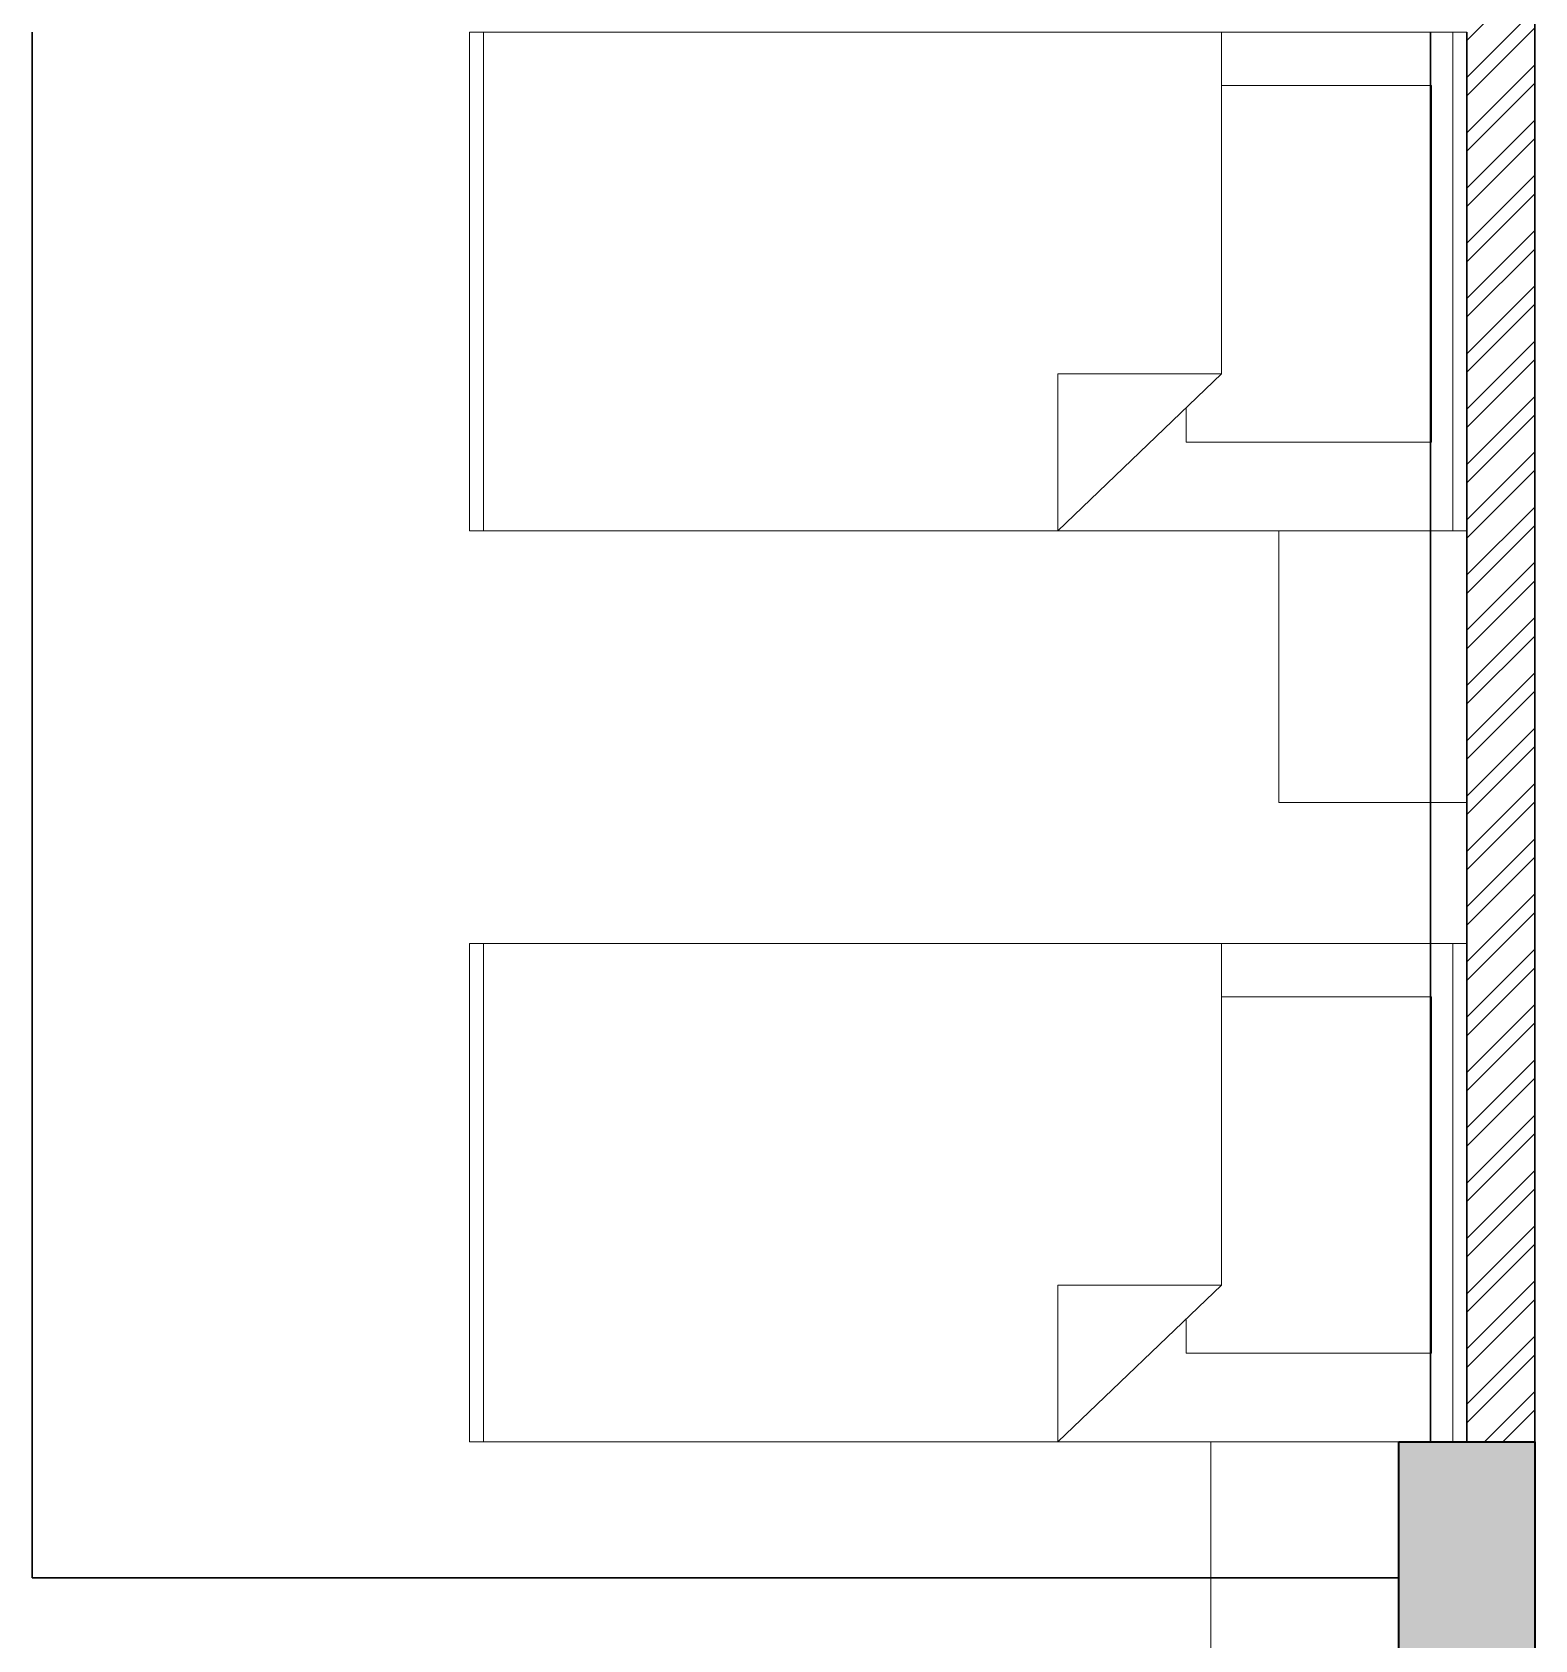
# Model space of a CAD drawing. Header units: millimetres. Extents: x 554 to 29966, y 4404 to 52986.
# Drawn here: x 11895 to 15210, y 38078 to 41626 of the extents above; entities that cross this region are included whole.
import ezdxf

# ---------------------------------------------------------------- set-up
doc = ezdxf.new("R2010")
doc.units = ezdxf.units.MM
doc.linetypes.add('DASHED2', pattern=[0.375, 0.25, -0.125])
for name, color, linetype, lineweight in [('COLUMN', 6, 'Continuous', 35), ('Column Hatch', 253, 'Continuous', 5), ('FUR', 7, 'Continuous', 15), ('PP-BEAM', 6, 'DASHED2', 30), ('PP-WALL', 7, 'Continuous', 30), ('WALL HATCH', 8, 'Continuous', 0)]:
    doc.layers.add(name, color=color, linetype=linetype, lineweight=lineweight)

# ---------------------------------------------------------------- blocks, each defined once
blk = doc.blocks.new('A$C24D61100')
at = {"layer": 'FUR'}
for p, q in [((0, 72), (0, 0)), ((36, 72), (0, 72)), ((36, 72), (36, 0)), ((36, 70.99), (0, 70.99)), ((11.33, 29.52, 12.38), (0, 29.52, 12.38)), ((0, 29.52, 12.38), (11.33, 17.71, 12.38)), ((11.33, 17.71, 12.38), (11.33, 29.52, 12.38)), ((6.4, 20.27, 13.95), (6.4, 2.56, 13.95)), ((6.4, 20.27, 13.95), (8.87, 20.27, 13.95)), ((36, 17.71, 12.38), (11.33, 17.71, 12.38)), ((32.14, 2.56, 13.95), (32.14, 17.71, 13.95)), ((36, 0), (36, 17.71)), ((6.4, 2.56, 13.95), (32.14, 2.56, 13.95)), ((0, 1.01), (36, 1.01)), ((36, 0), (0, 0))]:
    blk.add_line(p, q, dxfattribs=at)

msp = doc.modelspace()

# ---------------------------------------------------------------- hatches: boundary and pattern name
at = {"layer": 'Column Hatch'}
msp.add_hatch(color=256, dxfattribs=at).paths.add_polyline_path([(14910.4, 37915.1), (15210.4, 37915.1), (15210.4, 38515.1), (14910.4, 38515.1)])
at = {"layer": 'WALL HATCH'}
h = msp.add_hatch(dxfattribs=at)
h.set_pattern_fill('ANSI32', color=256, scale=230, style=0)
h.set_pattern_definition([(45, (-2728487.74, 3305291.59), (-60.9879599, 60.9879599), []), (45, (-2728447.08, 3305291.59), (-60.9879599, 60.9879599), [])])
h.paths.add_polyline_path([(15060.4, 38515.1), (15210.4, 38515.1), (15210.4, 41774.8), (15060.4, 41774.8)])

# ---------------------------------------------------------------- linework, layer by layer
at = {"layer": 'COLUMN'}
msp.add_lwpolyline([(14910.4, 38515.1), (15210.4, 38515.1), (15210.4, 37915.1), (14910.4, 37915.1)], close=True, dxfattribs=at)
at = {"layer": 'FUR'}
for points in [[(15060.4, 40525.6), (15060.4, 39925.6), (14645.4, 39925.6), (14645.4, 40525.6), (15060.4, 40525.6)], [(14910.4, 38515.1), (14910.4, 37915.1), (14495.4, 37915.1), (14495.4, 38515.1), (14910.4, 38515.1)]]:
    msp.add_lwpolyline(points, dxfattribs=at)
at = {"layer": 'PP-BEAM', "lineweight": 30, "ltscale": 3}
for p, q in [((15210.4, 31620.6), (15210.4, 44975.6)), ((11895.4, 41625.6), (11895.4, 38215.1)), ((14980.4, 38515.1), (14980.4, 41625.6)), ((14910.4, 38215.1), (11895.4, 38215.1))]:
    msp.add_line(p, q, dxfattribs=at)
at = {"layer": 'PP-WALL', "ltscale": 0.6}
for p, q in [((15210.4, 44060.6), (15210.4, 40060.6)), ((15060.4, 38515.1), (15060.4, 41625.6)), ((15210.4, 33510.6), (15210.4, 40175.6))]:
    msp.add_line(p, q, dxfattribs=at)

# ---------------------------------------------------------------- block references
at = {"layer": 'FUR', "rotation": 90}
for p, xscale, yscale, zscale in [((15060.4, 40525.6), 30.55555555550383, 30.55555555550383, 30.55555555556566), ((15060.4, 38515.1), 30.55555555503815, 30.55555555503815, 30.5555555555556)]:
    msp.add_blockref('A$C24D61100', p, dxfattribs=dict(at, xscale=xscale, yscale=yscale, zscale=zscale))

doc.saveas('drawing.dxf')
